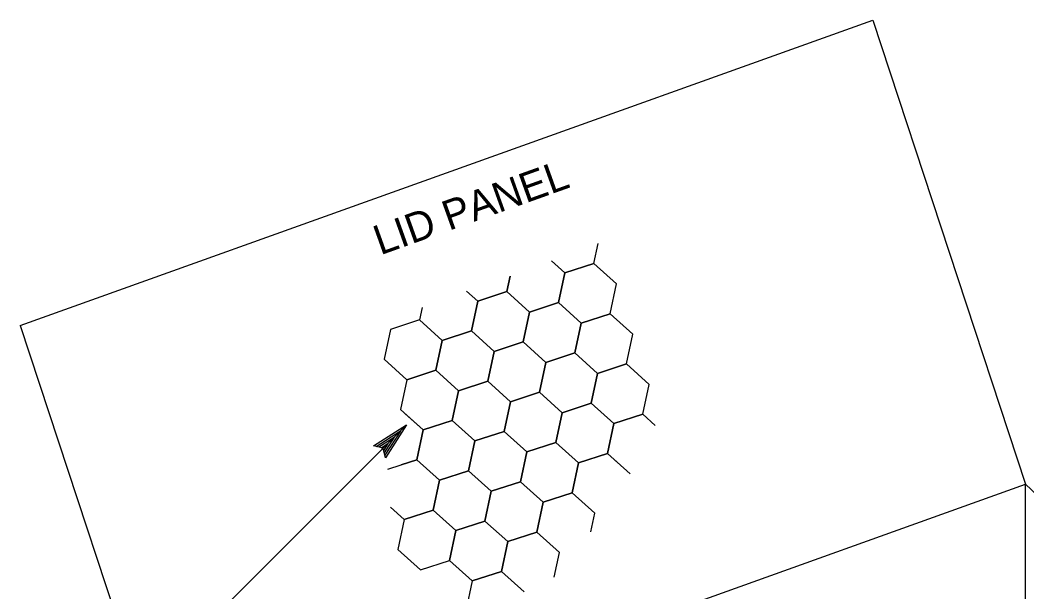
# Model space of a CAD drawing. Extents: x -894 to 866, y -472 to 714.
# Drawn here: x -566.7 to -329.4, y -43.6 to 91.3 of the extents above; entities that cross this region are included whole.
import ezdxf

# ---------------------------------------------------------------- set-up
doc = ezdxf.new("R2010")
doc.units = 0
for name, color, linetype in [('56 Stage 3 Anno', 7, 'Continuous'), ('57 Undefined', 7, 'Continuous'), ('60 Nongeo Data', 7, 'Continuous')]:
    doc.layers.add(name, color=color, linetype=linetype)

msp = doc.modelspace()

# ---------------------------------------------------------------- linework, layer by layer
at = {"layer": '56 Stage 3 Anno'}
for p, q in [((-563.42, -92.01), (-475.59, -4.18)), ((-483.38, -9.12), (-475.59, -4.18)), ((-475.59, -4.18), (-480.55, -11.96)), ((-475.59, -4.18), (-475.59, -4.18)), ((-482.77, -9.27), (-477.06, -5.64)), ((-482.14, -9.4), (-478.52, -7.11)), ((-478.52, -7.11), (-480.86, -10.77)), ((-477.06, -5.66), (-480.68, -11.33)), ((-481.11, -9.7), (-483.38, -9.12)), ((-483.38, -9.12), (-483.38, -9.12)), ((-481.59, -9.59), (-479.99, -8.57)), ((-479.99, -8.57), (-480.99, -10.14)), ((-480.55, -11.96), (-481.11, -9.7)), ((-480.55, -11.96), (-480.55, -11.96))]:
    msp.add_line(p, q, dxfattribs=at)
at = {"layer": '60 Nongeo Data'}
for p, q in [((-566.68, 19.26), (-365.68, 91.26)), ((-365.68, 91.26), (-329.68, -18.17)), ((-566.68, 19.26), (-530.68, -90.17)), ((-530.68, -90.17), (-329.68, -18.17)), ((-254.68, -90.17), (-329.68, -18.17)), ((-329.68, -117.04), (-329.68, -18.17))]:
    msp.add_line(p, q, dxfattribs=at)
for points in [[(-438.29, 31.67), (-431.44, 33.89), (-430.44, 38.61)], [(-446.63, 22.4), (-439.79, 24.63), (-438.29, 31.67), (-441.45, 34.51)], [(-441.46, 34.52), (-438.29, 31.67)], [(-434.44, 19.81), (-427.59, 22.03), (-426.09, 29.08), (-431.44, 33.89), (-438.29, 31.67), (-439.79, 24.63), (-434.44, 19.81)], [(-458.83, 25), (-451.98, 27.22), (-451.2, 30.91)], [(-451.2, 30.91), (-451.98, 27.22), (-446.63, 22.4)], [(-467.18, 15.73), (-460.33, 17.95), (-458.83, 24.99), (-461.44, 27.34)], [(-461.44, 27.34), (-458.83, 25)], [(-454.98, 13.14), (-448.13, 15.36), (-446.63, 22.4), (-451.98, 27.22), (-458.83, 25), (-460.33, 17.95), (-454.98, 13.14)], [(-442.78, 10.54), (-435.93, 12.77), (-434.44, 19.81), (-439.79, 24.63), (-446.63, 22.4), (-448.13, 15.36), (-442.78, 10.54)], [(-471.9, 23.5), (-472.53, 20.55), (-467.18, 15.73)], [(-430.58, 7.95), (-423.73, 10.17), (-422.24, 17.22), (-427.59, 22.03), (-434.44, 19.81), (-435.93, 12.77), (-430.58, 7.95)], [(-475.52, 6.46), (-468.67, 8.69), (-467.18, 15.73), (-472.53, 20.55), (-479.37, 18.32), (-480.87, 11.28), (-475.52, 6.46)], [(-463.32, 3.87), (-456.47, 6.09), (-454.98, 13.13), (-460.33, 17.95), (-467.18, 15.73), (-468.67, 8.69), (-463.32, 3.87)], [(-451.12, 1.27), (-444.28, 3.5), (-442.78, 10.54), (-448.13, 15.36), (-454.98, 13.14), (-456.47, 6.09), (-451.12, 1.27)], [(-438.93, -1.32), (-432.08, 0.91), (-430.58, 7.95), (-435.93, 12.77), (-442.78, 10.54), (-444.28, 3.5), (-438.93, -1.32)], [(-426.73, -3.91), (-419.88, -1.69), (-418.38, 5.36), (-423.73, 10.17), (-430.58, 7.95), (-432.08, 0.91), (-426.73, -3.91)], [(-471.67, -5.4), (-464.82, -3.18), (-463.32, 3.87), (-468.67, 8.69), (-475.52, 6.46), (-477.02, -0.58), (-471.67, -5.4)], [(-459.47, -7.99), (-452.62, -5.77), (-451.12, 1.27), (-456.47, 6.09), (-463.32, 3.87), (-464.82, -3.18), (-459.47, -7.99)], [(-447.27, -10.59), (-440.42, -8.36), (-438.93, -1.32), (-444.28, 3.5), (-451.12, 1.27), (-452.62, -5.77), (-447.27, -10.59)], [(-435.07, -13.18), (-428.23, -10.95), (-426.73, -3.91), (-432.08, 0.91), (-438.93, -1.32), (-440.42, -8.36), (-435.07, -13.18)], [(-476.83, -13.63), (-473.16, -12.44), (-471.67, -5.4), (-475.97, -1.52)], [(-416.97, -4.31), (-419.88, -1.69), (-426.73, -3.91), (-428.23, -10.95), (-422.87, -15.77)], [(-467.81, -17.26), (-460.97, -15.04), (-459.47, -7.99), (-464.82, -3.18), (-471.67, -5.4), (-473.16, -12.44), (-467.81, -17.26)], [(-455.62, -19.85), (-448.77, -17.63), (-447.27, -10.59), (-452.62, -5.77), (-459.47, -7.99), (-460.97, -15.04), (-455.62, -19.85)], [(-443.42, -22.45), (-436.57, -20.22), (-435.07, -13.18), (-440.42, -8.36), (-447.27, -10.59), (-448.77, -17.63), (-443.42, -22.45)], [(-425.8, -13.13), (-428.23, -10.95), (-435.07, -13.18), (-436.57, -20.22), (-431.22, -25.04)], [(-480.01, -14.67), (-476.83, -13.63)], [(-476.16, -26.53), (-469.31, -24.3), (-467.81, -17.26), (-473.16, -12.44), (-476.83, -13.63)], [(-463.96, -29.12), (-457.11, -26.9), (-455.62, -19.85), (-460.97, -15.04), (-467.81, -17.26), (-469.31, -24.3), (-463.96, -29.12)], [(-451.76, -31.71), (-444.91, -29.49), (-443.42, -22.45), (-448.77, -17.63), (-455.62, -19.85), (-457.11, -26.9), (-451.76, -31.71)], [(-432.16, -29.45), (-431.22, -25.04), (-436.57, -20.22), (-443.42, -22.45), (-444.91, -29.49), (-439.56, -34.31)], [(-479.41, -23.6), (-476.16, -26.53)], [(-472.3, -38.39), (-465.46, -36.16), (-463.96, -29.12), (-469.31, -24.3), (-476.16, -26.53), (-477.65, -33.57), (-472.3, -38.39)], [(-460.11, -40.98), (-453.26, -38.76), (-451.76, -31.71), (-457.11, -26.9), (-463.96, -29.12), (-465.46, -36.16), (-460.11, -40.98)], [(-460.11, -40.98), (-453.26, -38.76), (-451.76, -31.71), (-457.11, -26.9), (-463.96, -29.12), (-465.46, -36.16), (-460.11, -40.98)], [(-440.8, -40.13), (-439.56, -34.31), (-444.91, -29.49), (-451.76, -31.71), (-453.26, -38.76), (-447.91, -43.57)], [(-447.91, -43.57), (-453.26, -38.76), (-460.11, -40.98), (-461.6, -48.02), (-459.79, -49.65)]]:
    msp.add_lwpolyline(points, dxfattribs=at)

# ---------------------------------------------------------------- texts
at = {"layer": '57 Undefined'}
msp.add_text('LID PANEL', height=7, rotation=19.708, dxfattribs=at).set_placement((-481.79, 35.77))

doc.saveas('drawing.dxf')
